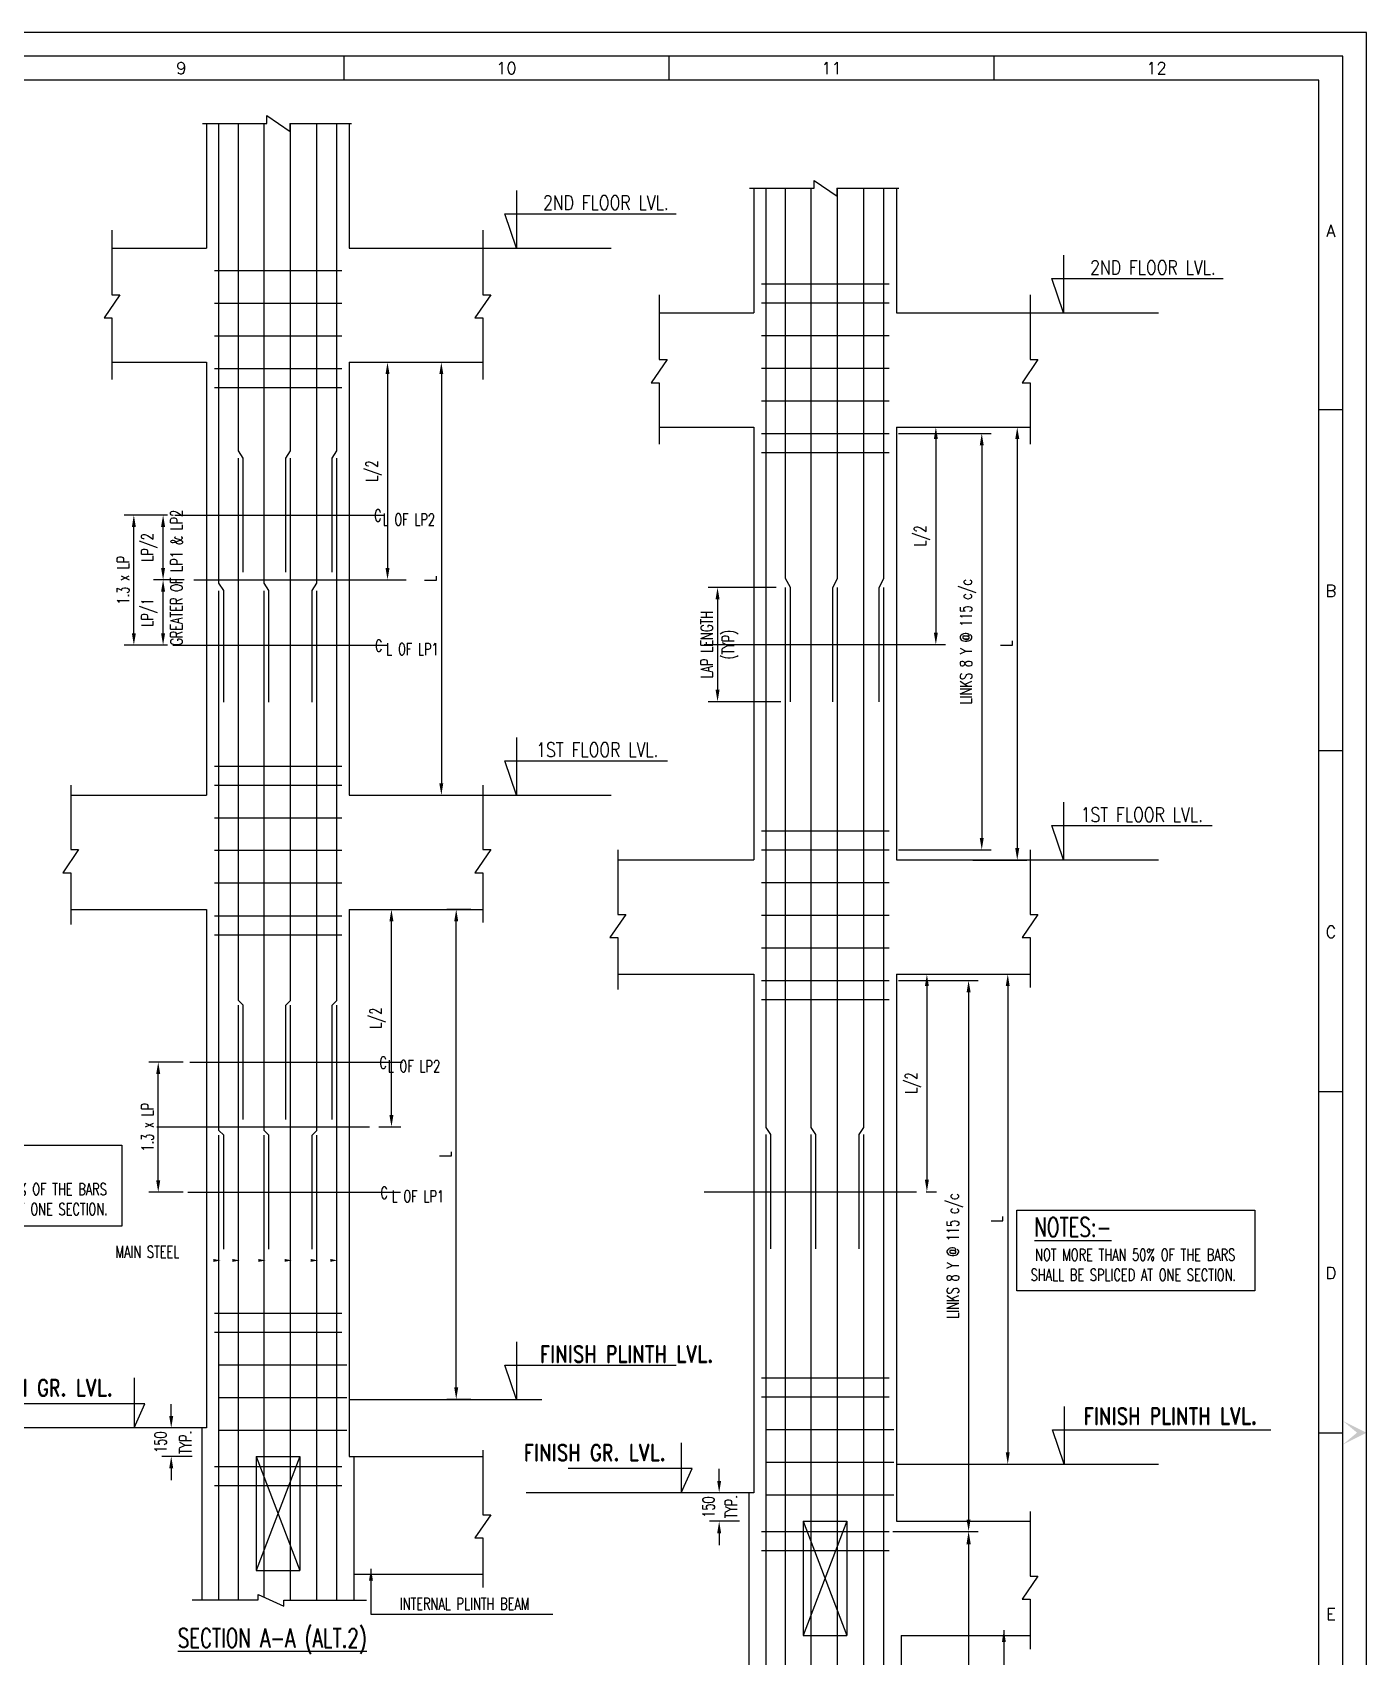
# Model space of a CAD drawing. Extents: x 489124 to 794428, y -356295 to -29813.
# Drawn here: x 766376 to 794428, y -135567 to -101429 of the extents above; entities that cross this region are included whole.
import ezdxf
from ezdxf.enums import TextEntityAlignment as Align
from ezdxf.lldxf.tags import DXFTag

# ---------------------------------------------------------------- set-up
doc = ezdxf.new("R2010")
doc.units = 0
doc.header["$LTSCALE"] = 500
doc.header["$MEASUREMENT"] = 0
doc.layers.get('DEFPOINTS').update_dxf_attribs({"color": 4})
for name, color, linetype in [('CEN', 8, 'CENTER'), ('DIM', 5, 'Continuous'), ('DIM1', 5, 'Continuous'), ('FOOT', 4, 'Continuous'), ('FRAME', 6, 'Continuous'), ('LINK', 2, 'Continuous'), ('PNA', 10, 'Continuous'), ('TXT', 4, 'Continuous'), ('TXT1', 2, 'Continuous')]:
    doc.layers.add(name, color=color, linetype=linetype)
doc.layers.add('HEADING-TXT', color=1, linetype='Continuous', lineweight=25)
doc.styles.add('ROMAND', font='romand')
doc.styles.add('ROMANS', font='r.shx', dxfattribs={"width": 0.7, "bigfont": 'bigfont.shx'})
tags = doc.linetypes.add('CENTER', pattern=[2, 1.25, -0.25, 0.25, -0.25]).pattern_tags.tags
tags[10:11] = [DXFTag(74, 4), DXFTag(75, 0), DXFTag(340, '0'), DXFTag(46, 1.0), DXFTag(50, 0.0), DXFTag(44, 0.0), DXFTag(45, 0.0)]
tags[8:9] = [DXFTag(74, 4), DXFTag(75, 0), DXFTag(340, '0'), DXFTag(46, 1.0), DXFTag(50, 0.0), DXFTag(44, 0.0), DXFTag(45, 0.0)]
tags[6:7] = [DXFTag(74, 4), DXFTag(75, 0), DXFTag(340, '0'), DXFTag(46, 1.0), DXFTag(50, 0.0), DXFTag(44, 0.0), DXFTag(45, 0.0)]
tags[4:5] = [DXFTag(74, 4), DXFTag(75, 0), DXFTag(340, '0'), DXFTag(46, 1.0), DXFTag(50, 0.0), DXFTag(44, 0.0), DXFTag(45, 0.0)]
doc.dimstyles.new('Copy of INT2TIMES', dxfattribs={"dimtxt": 300, "dimasz": 275, "dimexe": 75, "dimexo": 75, "dimgap": 40, "dimtad": 1, "dimdec": 0, "dimlfac": 0.5, "dimrnd": 5, "dimzin": 0, "dimdsep": 46, "dimtxsty": 'ROMANS', "dimcen": -1, "dimclrd": 5, "dimclre": 5, "dimclrt": 4, "dimadec": 0, "dimazin": 0, "dimtfac": 1, "dimtdec": 0, "dimtix": 1, "dimtofl": 0, "dimtmove": 2, "dimatfit": 3, "dimfxl": 0, "dimtolj": 1, "dimtzin": 0, "dimarcsym": 0})
doc.dimstyles.new('dim25', dxfattribs={"dimtxt": 250, "dimasz": 250, "dimexe": 200, "dimexo": 200, "dimgap": 100, "dimtad": 1, "dimdec": 0, "dimlfac": 0.25, "dimzin": 0, "dimdsep": 46, "dimtxsty": 'ROMANS', "dimcen": 0, "dimclrd": 5, "dimclre": 5, "dimclrt": 4, "dimadec": 0, "dimazin": 0, "dimtfac": 1, "dimtdec": 0, "dimtix": 1, "dimtofl": 0, "dimtmove": 2, "dimatfit": 3, "dimfxl": 0, "dimtolj": 1, "dimtzin": 0, "dimlwd": -1, "dimlwe": -1, "dimarcsym": 0})

# ---------------------------------------------------------------- blocks, each defined once
blk = doc.blocks.new('*D587')
at = {"layer": 'DEFPOINTS', "color": 0}
for p in [(769294, -130761), (769877, -130761), (769937, -131361)]:
    blk.add_point(p, dxfattribs=at)
at = {"layer": 'DIM', "color": 5}
for p, q in [((769294, -130511), (769294, -130261)), ((769677, -130761), (769094, -130761)), ((769737, -131361), (769094, -131361)), ((769294, -131611), (769294, -131861))]:
    blk.add_line(p, q, dxfattribs=at)
for points in [[(769252, -130511), (769336, -130511), (769294, -130761)], [(769252, -131611), (769336, -131611), (769294, -131361)]]:
    blk.add_solid(points, dxfattribs=at)
at = {"layer": 'DIM', "color": 4, "insert": (769069, -131061), "char_height": 250, "attachment_point": 5, "rotation": 90, "style": 'ROMANS'}
blk.add_mtext('\\A1;150', dxfattribs=at)
blk = doc.blocks.new('*D591')
at = {"layer": 'DEFPOINTS', "color": 0}
for p in [(769021, -123072), (769745, -123072), (769745, -125807)]:
    blk.add_point(p, dxfattribs=at)
at = {"layer": 'DIM', "color": 5}
for p, q in [((769545, -123072), (768821, -123072)), ((769021, -125557), (769021, -123322)), ((769545, -125807), (768821, -125807))]:
    blk.add_line(p, q, dxfattribs=at)
for points in [[(768979, -123322), (769063, -123322), (769021, -123072)], [(768979, -125557), (769063, -125557), (769021, -125807)]]:
    blk.add_solid(points, dxfattribs=at)
at = {"layer": 'DIM', "color": 4, "insert": (768796, -124439), "char_height": 250, "attachment_point": 5, "rotation": 90, "style": 'ROMANS'}
blk.add_mtext('\\A1;1.3 x LP', dxfattribs=at)
blk = doc.blocks.new('*D592')
at = {"layer": 'DEFPOINTS', "color": 0}
for p in [(768508, -111572), (769415, -111572), (769415, -114307)]:
    blk.add_point(p, dxfattribs=at)
at = {"layer": 'DIM', "color": 5}
for p, q in [((769215, -111572), (768308, -111572)), ((768508, -114057), (768508, -111822)), ((769215, -114307), (768308, -114307))]:
    blk.add_line(p, q, dxfattribs=at)
for points in [[(768467, -111822), (768550, -111822), (768508, -111572)], [(768467, -114057), (768550, -114057), (768508, -114307)]]:
    blk.add_solid(points, dxfattribs=at)
at = {"layer": 'DIM', "color": 4, "insert": (768283, -112939), "char_height": 250, "attachment_point": 5, "rotation": 90, "style": 'ROMANS'}
blk.add_mtext('\\A1;1.3 x LP', dxfattribs=at)
blk = doc.blocks.new('*D593')
at = {"layer": 'DEFPOINTS', "color": 0}
for p in [(773462, -119861), (773925, -119861), (773462, -124433)]:
    blk.add_point(p, dxfattribs=at)
at = {"layer": 'DIM', "color": 5}
for p, q in [((773662, -119861), (774125, -119861)), ((773925, -124183), (773925, -120111)), ((773662, -124433), (774125, -124433))]:
    blk.add_line(p, q, dxfattribs=at)
for points in [[(773883, -120111), (773967, -120111), (773925, -119861)], [(773883, -124183), (773967, -124183), (773925, -124433)]]:
    blk.add_solid(points, dxfattribs=at)
at = {"layer": 'DIM', "color": 4, "insert": (773635, -122147), "char_height": 250, "attachment_point": 5, "rotation": 90, "style": 'ROMANS'}
blk.add_mtext('\\A1;L/2', dxfattribs=at)
blk = doc.blocks.new('*D594')
at = {"layer": 'DEFPOINTS', "color": 0}
for p in [(775287, -119861), (775792, -119861), (775792, -130161)]:
    blk.add_point(p, dxfattribs=at)
at = {"layer": 'DIM', "color": 5}
for p, q in [((775592, -119861), (775087, -119861)), ((775287, -129911), (775287, -120111)), ((775592, -130161), (775087, -130161))]:
    blk.add_line(p, q, dxfattribs=at)
for points in [[(775245, -120111), (775328, -120111), (775287, -119861)], [(775245, -129911), (775328, -129911), (775287, -130161)]]:
    blk.add_solid(points, dxfattribs=at)
at = {"layer": 'DIM', "color": 4, "insert": (775062, -125011), "char_height": 250, "attachment_point": 5, "rotation": 90, "style": 'ROMANS'}
blk.add_mtext('\\A1;L', dxfattribs=at)
blk = doc.blocks.new('*D595')
at = {"layer": 'DEFPOINTS', "color": 0}
for p in [(769123, -112933), (769768, -112933), (769355, -114307)]:
    blk.add_point(p, dxfattribs=at)
at = {"layer": 'DIM', "color": 5}
for p, q in [((769568, -112933), (768923, -112933)), ((769123, -114057), (769123, -113183)), ((769155, -114307), (768923, -114307))]:
    blk.add_line(p, q, dxfattribs=at)
for points in [[(769081, -113183), (769165, -113183), (769123, -112933)], [(769081, -114057), (769165, -114057), (769123, -114307)]]:
    blk.add_solid(points, dxfattribs=at)
at = {"layer": 'DIM', "color": 4, "insert": (768833, -113620), "char_height": 250, "attachment_point": 5, "rotation": 90, "style": 'ROMANS'}
blk.add_mtext('\\A1;LP/1', dxfattribs=at)
blk = doc.blocks.new('*D596')
at = {"layer": 'DEFPOINTS', "color": 0}
for p in [(769123, -111572), (769123, -111572), (769768, -112933)]:
    blk.add_point(p, dxfattribs=at)
at = {"layer": 'DIM', "color": 5}
for p, q in [((769123, -112683), (769123, -111822)), ((769568, -112933), (768923, -112933))]:
    blk.add_line(p, q, dxfattribs=at)
for points in [[(769081, -111822), (769165, -111822), (769123, -111572)], [(769081, -112683), (769165, -112683), (769123, -112933)]]:
    blk.add_solid(points, dxfattribs=at)
at = {"layer": 'DIM', "color": 4, "insert": (768833, -112252), "char_height": 250, "attachment_point": 5, "rotation": 90, "style": 'ROMANS'}
blk.add_mtext('\\A1;LP/2', dxfattribs=at)
blk = doc.blocks.new('FOLDER')
at = {"layer": 'PNA'}
for points in [[(-1250, 2500), (0, 0), (0, 1000)], [(1250, 2500), (0, 0), (0, 1000)]]:
    blk.add_solid(points, dxfattribs=at)
blk = doc.blocks.new('A1')
at = {"flags": 128}
blk.add_lwpolyline([(0, 0), (82779, 0), (82779, 58231), (0, 58231)], close=True, dxfattribs=at)
at = {"layer": 'PNA'}
for p, q in [((61592, 57739), (61592, 57247)), ((68326, 57739), (68326, 57247)), ((75060, 57739), (75060, 57247)), ((81794, 50420), (82287, 50420)), ((81794, 43358), (82287, 43358)), ((81794, 36296), (82287, 36296)), ((81794, 29233), (82287, 29233))]:
    blk.add_line(p, q, dxfattribs=at)
at = {"layer": 'PNA', "color": 1}
for points in [[(984, 492), (82287, 492), (82287, 57739), (984, 57739)], [(1969, 984), (81794, 984), (81794, 57247), (1969, 57247)]]:
    blk.add_lwpolyline(points, close=True, dxfattribs=at)
at = {"layer": 'PNA', "xscale": 0.196857838483993, "yscale": 0.196857838483993, "zscale": 0.196857838483993, "rotation": 90}
blk.add_blockref('FOLDER', (82779, 29233), dxfattribs=at)
at = {"layer": 'PNA', "style": 'ROMANS'}
for s, height, p in [('9', 246, (58226, 57493)), ('10', 246.1, (64960, 57493)), ('11', 246.1, (71694, 57493)), ('12', 246.1, (78428, 57493)), ('A', 246, (82041, 54122)), ('B', 246, (82041, 46666)), ('C', 246, (82041, 39604)), ('D', 246, (82041, 32541)), ('E', 246, (82041, 25479))]:
    blk.add_text(s, height=height, dxfattribs=at).set_placement(p, align=Align.MIDDLE)
blk = doc.blocks.new('*D597')
at = {"layer": 'DEFPOINTS', "color": 0}
for p in [(781442, -132124), (780816, -132724), (781442, -132724)]:
    blk.add_point(p, dxfattribs=at)
at = {"layer": 'DIM', "color": 5}
for p, q in [((780816, -131874), (780816, -131624)), ((781242, -132124), (780616, -132124)), ((781242, -132724), (780616, -132724)), ((780816, -132974), (780816, -133224))]:
    blk.add_line(p, q, dxfattribs=at)
for points in [[(780774, -131874), (780857, -131874), (780816, -132124)], [(780774, -132974), (780857, -132974), (780816, -132724)]]:
    blk.add_solid(points, dxfattribs=at)
at = {"layer": 'DIM', "color": 4, "insert": (780590, -132424), "char_height": 250, "attachment_point": 5, "rotation": 90, "style": 'ROMANS'}
blk.add_mtext('\\A1;150', dxfattribs=at)
blk = doc.blocks.new('*D598')
at = {"layer": 'DEFPOINTS', "color": 0, "ltscale": 2}
for p in [(784390, -132937), (784282, -145637), (786061, -145637)]:
    blk.add_point(p, dxfattribs=at)
at = {"layer": 'DIM', "color": 5, "lineweight": -2, "ltscale": 2}
for p, q in [((784465, -132937), (786136, -132937)), ((786061, -133212), (786061, -145362)), ((784357, -145637), (786136, -145637))]:
    blk.add_line(p, q, dxfattribs=at)
at = {"layer": 'DIM', "color": 5, "ltscale": 2}
for points in [[(786015, -133212), (786107, -133212), (786061, -132937)], [(786015, -145362), (786107, -145362), (786061, -145637)]]:
    blk.add_solid(points, dxfattribs=at)
at = {"layer": 'DIM', "color": 4, "ltscale": 2, "insert": (785811, -139287), "char_height": 275, "attachment_point": 5, "rotation": 90, "style": 'ROMANS'}
blk.add_mtext('\\A1;LINKS 8 Y @ 115 c/c', dxfattribs=at)
blk = doc.blocks.new('*D599')
at = {"layer": 'DEFPOINTS', "color": 0}
for p in [(784390, -121357), (784282, -132937), (786061, -132937)]:
    blk.add_point(p, dxfattribs=at)
at = {"layer": 'DIM', "color": 5}
for p, q in [((784590, -121357), (786261, -121357)), ((786061, -121607), (786061, -132687)), ((784482, -132937), (786261, -132937))]:
    blk.add_line(p, q, dxfattribs=at)
for points in [[(786019, -121607), (786103, -121607), (786061, -121357)], [(786019, -132687), (786103, -132687), (786061, -132937)]]:
    blk.add_solid(points, dxfattribs=at)
at = {"layer": 'DIM', "color": 4, "insert": (785771, -127147), "char_height": 250, "attachment_point": 5, "rotation": 90, "style": 'ROMANS'}
blk.add_mtext('\\A1;LINKS 8 Y @ 115 c/c', dxfattribs=at)
blk = doc.blocks.new('*D600')
at = {"layer": 'DEFPOINTS', "color": 0}
for p in [(785947, -121224), (785947, -131524), (786884, -131524)]:
    blk.add_point(p, dxfattribs=at)
at = {"layer": 'DIM', "color": 5}
for p, q in [((786147, -121224), (787084, -121224)), ((786884, -121474), (786884, -131274)), ((786147, -131524), (787084, -131524))]:
    blk.add_line(p, q, dxfattribs=at)
for points in [[(786842, -121474), (786925, -121474), (786884, -121224)], [(786842, -131274), (786925, -131274), (786884, -131524)]]:
    blk.add_solid(points, dxfattribs=at)
at = {"layer": 'DIM', "color": 4, "insert": (786658, -126374), "char_height": 250, "attachment_point": 5, "rotation": 90, "style": 'ROMANS'}
blk.add_mtext('\\A1;L', dxfattribs=at)
blk = doc.blocks.new('*D601')
at = {"layer": 'DEFPOINTS', "color": 0}
for p in [(784542, -121224), (784967, -125796), (785184, -125796)]:
    blk.add_point(p, dxfattribs=at)
at = {"layer": 'DIM', "color": 5}
for p, q in [((784742, -121224), (785384, -121224)), ((785184, -121474), (785184, -125546)), ((785167, -125796), (785384, -125796))]:
    blk.add_line(p, q, dxfattribs=at)
for points in [[(785142, -121474), (785225, -121474), (785184, -121224)], [(785142, -125546), (785225, -125546), (785184, -125796)]]:
    blk.add_solid(points, dxfattribs=at)
at = {"layer": 'DIM', "color": 4, "insert": (784893, -123510), "char_height": 250, "attachment_point": 5, "rotation": 90, "style": 'ROMANS'}
blk.add_mtext('\\A1;L/2', dxfattribs=at)
blk = doc.blocks.new('*D602')
at = {"layer": 'DEFPOINTS', "color": 0}
for p in [(785947, -109724), (785947, -118824), (787084, -118824)]:
    blk.add_point(p, dxfattribs=at)
at = {"layer": 'DIM', "color": 5}
for p, q in [((786147, -109724), (787284, -109724)), ((787084, -109974), (787084, -118574)), ((786147, -118824), (787284, -118824))]:
    blk.add_line(p, q, dxfattribs=at)
for points in [[(787042, -109974), (787126, -109974), (787084, -109724)], [(787042, -118574), (787126, -118574), (787084, -118824)]]:
    blk.add_solid(points, dxfattribs=at)
at = {"layer": 'DIM', "color": 4, "insert": (786859, -114274), "char_height": 250, "attachment_point": 5, "rotation": 90, "style": 'ROMANS'}
blk.add_mtext('\\A1;L', dxfattribs=at)
blk = doc.blocks.new('*D603')
at = {"layer": 'DEFPOINTS', "color": 0}
for p in [(784390, -109857), (784390, -118610), (786338, -118610)]:
    blk.add_point(p, dxfattribs=at)
at = {"layer": 'DIM', "color": 5}
for p, q in [((784590, -109857), (786538, -109857)), ((786338, -110107), (786338, -118360)), ((784590, -118610), (786538, -118610))]:
    blk.add_line(p, q, dxfattribs=at)
for points in [[(786296, -110107), (786379, -110107), (786338, -109857)], [(786296, -118360), (786379, -118360), (786338, -118610)]]:
    blk.add_solid(points, dxfattribs=at)
at = {"layer": 'DIM', "color": 4, "insert": (786047, -114234), "char_height": 250, "attachment_point": 5, "rotation": 90, "style": 'ROMANS'}
blk.add_mtext('\\A1;LINKS 8 Y @ 115 c/c', dxfattribs=at)
blk = doc.blocks.new('*D604')
at = {"layer": 'DEFPOINTS', "color": 0}
for p in [(784542, -109724), (784542, -114296), (785372, -114296)]:
    blk.add_point(p, dxfattribs=at)
at = {"layer": 'DIM', "color": 5}
for p, q in [((784742, -109724), (785572, -109724)), ((785372, -109974), (785372, -114046)), ((784742, -114296), (785572, -114296))]:
    blk.add_line(p, q, dxfattribs=at)
for points in [[(785331, -109974), (785414, -109974), (785372, -109724)], [(785331, -114046), (785414, -114046), (785372, -114296)]]:
    blk.add_solid(points, dxfattribs=at)
at = {"layer": 'DIM', "color": 4, "insert": (785082, -112010), "char_height": 250, "attachment_point": 5, "rotation": 90, "style": 'ROMANS'}
blk.add_mtext('\\A1;L/2', dxfattribs=at)
blk = doc.blocks.new('*D605')
at = {"layer": 'DEFPOINTS', "color": 0}
for p in [(782214, -113096), (780782, -115496), (782314, -115496)]:
    blk.add_point(p, dxfattribs=at)
at = {"layer": 'DIM', "color": 5}
for p, q in [((782014, -113096), (780582, -113096)), ((780782, -113346), (780782, -115246)), ((782114, -115496), (780582, -115496))]:
    blk.add_line(p, q, dxfattribs=at)
for points in [[(780740, -113346), (780824, -113346), (780782, -113096)], [(780740, -115246), (780824, -115246), (780782, -115496)]]:
    blk.add_solid(points, dxfattribs=at)
at = {"layer": 'DIM', "color": 4, "char_height": 250, "rotation": 90, "style": 'ROMANS'}
for s, insert, attachment_point in [('\\A1;LAP LENGTH', (780682, -114296), 8), ('\\A1;(TYP)', (780882, -114296), 2)]:
    blk.add_mtext(s, dxfattribs=dict(at, insert=insert, attachment_point=attachment_point))
blk = doc.blocks.new('*D606')
at = {"layer": 'DEFPOINTS', "color": 0}
for p in [(774417, -108361), (774417, -117461), (774974, -117461)]:
    blk.add_point(p, dxfattribs=at)
at = {"layer": 'DIM', "color": 5}
for p, q in [((774617, -108361), (775174, -108361)), ((774974, -108611), (774974, -117211)), ((774617, -117461), (775174, -117461))]:
    blk.add_line(p, q, dxfattribs=at)
for points in [[(774932, -108611), (775015, -108611), (774974, -108361)], [(774932, -117211), (775015, -117211), (774974, -117461)]]:
    blk.add_solid(points, dxfattribs=at)
at = {"layer": 'DIM', "color": 4, "insert": (774748, -112911), "char_height": 250, "attachment_point": 5, "rotation": 90, "style": 'ROMANS'}
blk.add_mtext('\\A1;L', dxfattribs=at)
blk = doc.blocks.new('*D607')
at = {"layer": 'DEFPOINTS', "color": 0}
for p in [(773037, -108361), (773037, -112933), (773842, -112933)]:
    blk.add_point(p, dxfattribs=at)
at = {"layer": 'DIM', "color": 5}
for p, q in [((773237, -108361), (774042, -108361)), ((773842, -108611), (773842, -112683)), ((773237, -112933), (774042, -112933))]:
    blk.add_line(p, q, dxfattribs=at)
for points in [[(773800, -108611), (773884, -108611), (773842, -108361)], [(773800, -112683), (773884, -112683), (773842, -112933)]]:
    blk.add_solid(points, dxfattribs=at)
at = {"layer": 'DIM', "color": 4, "insert": (773552, -110647), "char_height": 250, "attachment_point": 5, "rotation": 90, "style": 'ROMANS'}
blk.add_mtext('\\A1;L/2', dxfattribs=at)

msp = doc.modelspace()

# ---------------------------------------------------------------- linework, layer by layer
at = {"layer": 'CEN'}
for p, q in [((769372.691, -111571.564), (773776.191, -111571.564)), ((769767.691, -112933.117), (774237.691, -112933.117)), ((769329.865, -114306.962), (773831.865, -114306.962)), ((780497.254, -114295.777), (784967.254, -114295.777)), ((769687.691, -123071.564), (774157.691, -123071.564)), ((768992.254, -124433.117), (773462.253, -124433.117)), ((769644.865, -125806.962), (774114.865, -125806.962)), ((780497.254, -125795.777), (784967.254, -125795.777))]:
    msp.add_line(p, q, dxfattribs=at)
at = {"layer": 'DIM'}
for p, q in [((775848.052, -105960.867), (778546.252, -105960.867)), ((787353.053, -107323.527), (790051.252, -107323.527)), ((775848.052, -117460.867), (778546.252, -117460.867)), ((787353.053, -118823.527), (790051.252, -118823.527)), ((773036.865, -128960.867), (773036.865, -131360.867)), ((771076.865, -131360.867), (771996.865, -133760.867)), ((771996.865, -131360.867), (771076.865, -133760.867)), ((782581.865, -132723.527), (783501.865, -135123.527)), ((783501.865, -132723.527), (782581.865, -135123.527))]:
    msp.add_line(p, q, dxfattribs=at)
at = {"layer": 'DIM', "color": 3, "linetype": 'Continuous'}
for p, q in [((773036.865, -130160.867), (777084, -130160.867)), ((770036.865, -130760.867), (765255.329, -130760.867)), ((781541.865, -132123.527), (776760.329, -132123.527))]:
    msp.add_line(p, q, dxfattribs=at)
at = {"layer": 'DIM', "color": 3}
msp.add_line((784541.865, -131523.527), (790051.252, -131523.527), dxfattribs=at)
at = {"layer": 'DIM'}
for points in [[(769949.595, -103342.085), (771307.558, -103342.085), (771307.558, -103175.721), (771794.375, -103508.449), (771794.375, -103342.085), (773088.283, -103342.085)], [(781454.595, -104704.745), (782812.558, -104704.745), (782812.558, -104538.381), (783299.375, -104871.109), (783299.375, -104704.745), (784593.283, -104704.745)], [(768048.478, -105583.902), (768048.478, -106941.865), (768214.843, -106941.865), (767882.114, -107428.682), (768048.478, -107428.682), (768048.478, -108722.59)], [(775848.052, -105583.902), (775848.052, -106941.865), (776014.417, -106941.865), (775681.688, -107428.682), (775848.052, -107428.682), (775848.052, -108722.59)], [(779553.478, -106946.562), (779553.478, -108304.525), (779719.843, -108304.525), (779387.114, -108791.342), (779553.478, -108791.342), (779553.478, -110085.25)], [(787353.053, -106946.562), (787353.053, -108304.525), (787519.417, -108304.525), (787186.688, -108791.342), (787353.053, -108791.342), (787353.053, -110085.25)], [(767179.768, -117247.906), (767179.768, -118605.869), (767346.132, -118605.869), (767013.403, -119092.686), (767179.768, -119092.686), (767179.768, -120180.951)], [(775848.052, -117247.906), (775848.052, -118605.869), (776014.417, -118605.869), (775681.688, -119092.686), (775848.052, -119092.686), (775848.052, -120139.823)], [(778684.768, -118610.567), (778684.768, -119968.53), (778851.132, -119968.53), (778518.403, -120455.346), (778684.768, -120455.346), (778684.768, -121543.611)], [(787353.053, -118610.567), (787353.053, -119968.53), (787519.417, -119968.53), (787186.688, -120455.346), (787353.053, -120455.346), (787353.053, -121502.483)], [(775848.052, -131227.092), (775848.052, -132585.055), (776014.417, -132585.055), (775681.688, -133071.872), (775848.052, -133071.872), (775848.052, -134119.009)], [(787353.053, -132517.575), (787353.053, -133875.538), (787519.417, -133875.538), (787186.688, -134362.355), (787353.053, -134362.355), (787353.053, -135409.491)]]:
    msp.add_lwpolyline(points, dxfattribs=at)
at = {"layer": 'DIM', "flags": 128}
for points in [[(770180.722, -127240.526, 61.213, 0, 0), (770333.652, -127240.526, 0, 0, 0), (768418.372, -127240.526, 0, 0, 0)], [(770581.222, -127240.526, 61.213, 0, 0), (770734.152, -127240.526, 0, 0, 0), (768818.872, -127240.526, 0, 0, 0)], [(771127.32, -127240.526, 61.213, 0, 0), (771280.25, -127240.526, 0, 0, 0), (769364.97, -127240.526, 0, 0, 0)], [(771678.162, -127240.526, 61.213, 0, 0), (771831.092, -127240.526, 0, 0, 0), (769915.812, -127240.526, 0, 0, 0)], [(772226.533, -127240.526, 61.213, 0, 0), (772379.463, -127240.526, 0, 0, 0), (770464.183, -127240.526, 0, 0, 0)], [(772637.812, -127240.526, 61.213, 0, 0), (772790.742, -127240.526, 0, 0, 0), (770875.462, -127240.526, 0, 0, 0)]]:
    msp.add_lwpolyline(points, format="xyseb", dxfattribs=at)
at = {"layer": 'DIM1'}
msp.add_lwpolyline([(769731.865, -134377.544), (771121.365, -134377.544), (771121.365, -134266.544), (771660.365, -134510.044), (771660.365, -134379.544), (773401.865, -134379.544)], dxfattribs=at)
at = {"layer": 'FOOT', "linetype": 'Continuous'}
for p, q in [((770036.865, -103334.843), (770036.865, -105960.867)), ((773036.865, -103334.843), (773036.865, -105960.867)), ((781541.865, -104697.503), (781541.865, -107323.527)), ((784541.865, -104697.503), (784541.865, -107323.527)), ((768048.478, -105960.867), (770036.865, -105960.867)), ((773036.865, -105960.867), (775848.052, -105960.867)), ((779553.478, -107323.527), (781541.865, -107323.527)), ((784541.865, -107323.527), (787353.053, -107323.527)), ((768048.478, -108360.867), (770036.865, -108360.867)), ((770036.865, -108360.867), (770036.865, -117460.867)), ((773036.865, -108360.867), (773036.865, -117460.867)), ((773036.865, -108360.867), (775848.052, -108360.867)), ((779553.478, -109723.527), (781541.865, -109723.527)), ((781541.865, -109723.527), (781541.865, -118823.527)), ((784541.865, -109723.527), (784541.865, -118823.527)), ((784541.865, -109723.527), (787353.053, -109723.527)), ((767179.768, -117460.867), (770036.865, -117460.867)), ((773036.865, -117460.867), (775848.052, -117460.867)), ((778684.768, -118823.527), (781541.865, -118823.527)), ((784541.865, -118823.527), (787353.053, -118823.527)), ((767179.768, -119860.867), (770036.865, -119860.867)), ((770036.865, -119860.867), (770036.865, -130760.867)), ((773036.865, -119860.867), (773036.865, -128960.867)), ((773036.865, -119860.867), (775848.052, -119860.867)), ((778684.768, -121223.527), (781541.865, -121223.527)), ((781541.865, -121223.527), (781541.865, -132123.527)), ((784541.865, -121223.527), (784541.865, -132723.527)), ((784541.865, -121223.527), (787353.053, -121223.527)), ((769936.865, -130760.867), (769936.865, -134377.544)), ((771076.865, -131360.867), (771996.865, -131360.867)), ((771076.865, -131360.867), (771076.865, -133760.867)), ((771996.865, -131360.867), (771996.865, -133760.867)), ((773036.865, -131360.867), (775848.052, -131360.867)), ((773136.865, -131360.867), (773136.865, -134379.544)), ((781441.865, -132123.527), (781441.865, -142036.787)), ((782581.865, -132723.527), (783501.865, -132723.527)), ((782581.865, -132723.527), (782581.865, -135123.527)), ((783501.865, -132723.527), (783501.865, -135123.527)), ((784541.865, -132723.527), (787353.053, -132723.527)), ((771076.865, -133760.867), (771996.865, -133760.867)), ((773136.865, -133833.044), (775848.052, -133833.044)), ((782581.865, -135123.527), (783501.865, -135123.527)), ((784641.865, -135123.527), (787353.053, -135123.527)), ((784641.865, -135123.527), (784641.865, -142036.787))]:
    msp.add_line(p, q, dxfattribs=at)
for points in [[(763258.426, -124820.022), (768257.489, -124820.022), (768257.489, -126520.508), (763258.426, -126520.508)], [(787073.426, -126182.682), (792079.989, -126182.682), (792079.989, -127883.168), (787073.426, -127883.168)]]:
    msp.add_lwpolyline(points, close=True, dxfattribs=at)
at = {"layer": 'FRAME'}
for p, q in [((770296.865, -113006.962), (770296.865, -103334.843)), ((770708.641, -110225.146), (770708.641, -103334.843)), ((771247.059, -113006.962), (771247.059, -103334.843)), ((771801.885, -110225.146), (771801.885, -103334.843)), ((772354.496, -113006.962), (772354.496, -103334.843)), ((772776.865, -110225.146), (772776.865, -103334.843)), ((781801.865, -124445.777), (781801.865, -104697.503)), ((782213.641, -112909.777), (782213.641, -104697.503)), ((782752.059, -124445.777), (782752.059, -104697.503)), ((783306.885, -112909.777), (783306.885, -104697.503)), ((783859.497, -124445.777), (783859.497, -104697.503)), ((784281.865, -112909.777), (784281.865, -104697.503)), ((770808.641, -110375.146), (770708.641, -110225.146)), ((771701.885, -110375.146), (771801.885, -110225.146)), ((772676.865, -110375.146), (772776.865, -110225.146)), ((770708.641, -121775.146), (770708.641, -110375.146)), ((770808.641, -112775.146), (770808.641, -110375.146)), ((771701.885, -112775.146), (771701.885, -110375.146)), ((771801.885, -121775.146), (771801.885, -110375.146)), ((772676.865, -112775.146), (772676.865, -110375.146)), ((772776.865, -121775.146), (772776.865, -110375.146)), ((782313.641, -113095.777), (782213.641, -112909.777)), ((783206.885, -113095.777), (783306.885, -112909.777)), ((784181.865, -113095.777), (784281.865, -112909.777)), ((770396.865, -113156.962), (770296.865, -113006.962)), ((770296.865, -124506.962), (770296.865, -113168.146)), ((770396.865, -115506.962), (770396.865, -113156.962)), ((771347.059, -113156.962), (771247.059, -113006.962)), ((771247.059, -124506.962), (771247.059, -113168.146)), ((771347.059, -115506.962), (771347.059, -113156.962)), ((772254.496, -113156.962), (772354.496, -113006.962)), ((772254.496, -115506.962), (772254.496, -113156.962)), ((772354.496, -124506.962), (772354.496, -113168.146)), ((782213.641, -123960.056), (782213.641, -113095.777)), ((782313.641, -115495.777), (782313.641, -113095.777)), ((783206.885, -115495.777), (783206.885, -113095.777)), ((783306.885, -124595.777), (783306.885, -113095.777)), ((784181.865, -115495.777), (784181.865, -113095.777)), ((784281.865, -126169.622), (784281.865, -113095.777)), ((778684.768, -118823.527), (778684.768, -118823.527)), ((770808.641, -121875.146), (770708.641, -121775.146)), ((771701.885, -121875.146), (771801.885, -121775.146)), ((772676.865, -121875.146), (772776.865, -121775.146)), ((770708.641, -134377.544), (770708.641, -121875.146)), ((770808.641, -124275.146), (770808.641, -121875.146)), ((771701.885, -124275.146), (771701.885, -121875.146)), ((771801.885, -134379.544), (771801.885, -121875.146)), ((772676.865, -124275.146), (772676.865, -121875.146)), ((772776.865, -134379.544), (772776.865, -121875.146)), ((782213.641, -145842.052), (782213.641, -123960.056)), ((770396.865, -124606.962), (770296.865, -124506.962)), ((771347.059, -124606.962), (771247.059, -124506.962)), ((772254.496, -124606.962), (772354.496, -124506.962)), ((781901.865, -124595.777), (781801.865, -124445.777)), ((781801.865, -145877.787), (781801.865, -124595.777)), ((781901.865, -126995.777), (781901.865, -124595.777)), ((782852.059, -124595.777), (782752.059, -124445.777)), ((782752.059, -145842.052), (782752.059, -124595.777)), ((782852.059, -126995.777), (782852.059, -124595.777)), ((783306.885, -145842.052), (783306.885, -124595.777)), ((783759.497, -124595.777), (783859.497, -124445.777)), ((783759.497, -126995.777), (783759.497, -124595.777)), ((783859.497, -145842.052), (783859.497, -124595.777)), ((770296.865, -134377.544), (770296.865, -124606.962)), ((770396.865, -127006.962), (770396.865, -124606.962)), ((771247.059, -134323.328), (771247.059, -124606.962)), ((771347.059, -127006.962), (771347.059, -124606.962)), ((772254.496, -127006.962), (772254.496, -124606.962)), ((772354.496, -134379.544), (772354.496, -124606.962)), ((784281.865, -145877.787), (784281.865, -126169.622)), ((771801.885, -134379.544), (771801.885, -131460.039)), ((783306.885, -135201.067), (783306.885, -132822.699))]:
    msp.add_line(p, q, dxfattribs=at)
at = {"layer": 'LINK'}
for p, q in [((770204.128, -106433.704), (772884.674, -106433.704)), ((781709.128, -106710.364), (784389.674, -106710.364)), ((770204.128, -107119.704), (772884.674, -107119.704)), ((781709.128, -107110.364), (784389.674, -107110.364)), ((770204.128, -107805.704), (772884.674, -107805.704)), ((781709.128, -107796.364), (784389.674, -107796.364)), ((770204.128, -108494.251), (772884.674, -108494.251)), ((781709.128, -108482.364), (784389.674, -108482.364)), ((770204.128, -108894.251), (772884.674, -108894.251)), ((781709.128, -109168.364), (784389.674, -109168.364)), ((781709.128, -109856.911), (784389.674, -109856.911)), ((781709.128, -110256.911), (784389.674, -110256.911)), ((770204.128, -116847.704), (772884.674, -116847.704)), ((770204.128, -117247.704), (772884.674, -117247.704)), ((770204.128, -117933.704), (772884.674, -117933.704)), ((781709.128, -118210.364), (784389.674, -118210.364)), ((770204.128, -118619.704), (772884.674, -118619.704)), ((781709.128, -118610.364), (784389.674, -118610.364)), ((770204.128, -119305.704), (772884.674, -119305.704)), ((781709.128, -119296.364), (784389.674, -119296.364)), ((770204.128, -119994.251), (772884.674, -119994.251)), ((781709.128, -119982.364), (784389.674, -119982.364)), ((770204.128, -120394.251), (772884.674, -120394.251)), ((781709.128, -120668.364), (784389.674, -120668.364)), ((781709.128, -121356.911), (784389.674, -121356.911)), ((781709.128, -121756.911), (784389.674, -121756.911)), ((770204.128, -128347.704), (772884.674, -128347.704)), ((770204.128, -128747.704), (772884.674, -128747.704)), ((770304.128, -129433.704), (772984.674, -129433.704)), ((781709.128, -129710.364), (784389.674, -129710.364)), ((770304.128, -130119.704), (772984.674, -130119.704)), ((781709.128, -130110.364), (784389.674, -130110.364)), ((770304.128, -130805.704), (772984.674, -130805.704)), ((781809.128, -130796.364), (784489.674, -130796.364)), ((770204.128, -131574.029), (772884.674, -131574.029)), ((781809.128, -131482.364), (784489.674, -131482.364)), ((770204.128, -131974.029), (772884.674, -131974.029)), ((781809.128, -132168.364), (784489.674, -132168.364)), ((781709.128, -132936.689), (784389.674, -132936.689)), ((781709.128, -133336.689), (784389.674, -133336.689))]:
    msp.add_line(p, q, dxfattribs=at)
at = {"layer": 'TXT1'}
for points in [[(776554.605, -104748.632), (776554.605, -105960.867), (776309.059, -105239.156), (779909.533, -105239.156)], [(788059.605, -106111.292), (788059.605, -107323.527), (787814.059, -106601.817), (791414.533, -106601.817)], [(776554.605, -116248.632), (776554.605, -117460.867), (776309.059, -116739.156), (779730.533, -116739.156)], [(788059.605, -117611.292), (788059.605, -118823.527), (787814.059, -118101.817), (791179.533, -118101.817)], [(776554.605, -128948.632), (776554.605, -130160.867), (776309.059, -129439.156), (779909.533, -129439.156)], [(768512.417, -129710.295), (768512.417, -130760.867), (768742.021, -130252.061), (766132.89, -130252.061)], [(788072.105, -130311.292), (788072.105, -131523.527), (787826.559, -130801.817), (792414.5, -130801.817)], [(780017.417, -131072.955), (780017.417, -132123.527), (780247.021, -131614.721), (777637.891, -131614.721)]]:
    msp.add_lwpolyline(points, dxfattribs=at)

# ---------------------------------------------------------------- block references
at = {"xscale": 1.01500000001397, "yscale": 1.01500000001397, "zscale": 1.01500000001397}
msp.add_blockref('A1', (710407.925, -160533.5), dxfattribs=at)

# ---------------------------------------------------------------- texts
at = {"layer": 'HEADING-TXT', "color": 6, "style": 'ROMANS', "width": 0.7}
msp.add_text('%%UNOTES:-', height=400, dxfattribs=at).set_placement((788253.264, -126740.339), align=Align.CENTER)
msp.add_text('%%uSECTION A-A (ALT.2)', height=400, dxfattribs=at).set_placement((771418.482, -135205.044), align=Align.MIDDLE)
at = {"layer": 'TXT', "linetype": 'ByBlock', "style": 'ROMANS', "width": 0.7}
msp.add_text('GREATER OF LP1 & LP2', height=250, rotation=90, dxfattribs=at).set_placement((769403.894, -112888.776), align=Align.MIDDLE)
for s, p in [('C', (773637.123, -111583.012)), ('L OF LP2', (774290.123, -111667.512)), ('C', (773657.297, -114318.409)), ('L OF LP1', (774365.297, -114392.409)), ('C', (773750.623, -123083.012)), ('L OF LP2', (774398.623, -123157.012)), (' NOT MORE THAN 50% OF THE BARS', (765775.697, -125743.639)), ('C', (773770.797, -125818.409)), ('L OF LP1', (774478.797, -125892.409)), ('SHALL BE SPLICED AT ONE SECTION.', (765799.427, -126162.463)), ('MAIN STEEL', (768793.123, -127058.512)), (' NOT MORE THAN 50% OF THE BARS', (789503.197, -127120.799)), ('SHALL BE SPLICED AT ONE SECTION.', (789524.927, -127545.123))]:
    msp.add_text(s, height=250, dxfattribs=at).set_placement(p, align=Align.MIDDLE)
at = {"layer": 'TXT', "style": 'ROMANS', "width": 0.7}
for p in [(769592.8, -131065.13), (781070.483, -132416.029)]:
    msp.add_text('TYP.', height=250, rotation=90, dxfattribs=at).set_placement(p, align=Align.MIDDLE)
msp.add_text('INTERNAL PLINTH BEAM', height=250, dxfattribs=at).set_placement((775462.959, -134458.145), align=Align.MIDDLE)
at = {"layer": 'TXT1', "style": 'ROMAND', "width": 0.8}
for s, p in [('2ND FLOOR LVL.', (778434.504, -105156.821)), ('2ND FLOOR LVL.', (789939.504, -106519.481)), ('1ST FLOOR LVL.', (778255.504, -116656.821)), ('1ST FLOOR LVL.', (789704.504, -118019.481))]:
    msp.add_text(s, height=300, dxfattribs=at).set_placement(p, align=Align.CENTER)
for s, p in [('FINISH PLINTH LVL.', (778869.315, -129209.137)), ('FINISH GR. LVL.', (766573.206, -129919.042)), ('FINISH PLINTH LVL.', (790301.815, -130511.797)), ('FINISH GR. LVL.', (778200.206, -131281.702))]:
    msp.add_text(s, height=350, dxfattribs=at).set_placement(p, align=Align.MIDDLE)

# ---------------------------------------------------------------- dimensions: what is measured, and where the dimension line sits
at = {"layer": 'DIM'}
for base, p1, p2, text, picture, middle in [((773842, -112933.117), (773036.865, -108360.867), (773036.865, -112933.117), 'L/2', '*D607', (773551.524, -110646.992)), ((774973.5, -117460.867), (774416.529, -108360.867), (774416.529, -117460.867), 'L', '*D606', (774748.5, -112910.867)), ((786337.5, -118610.364), (784389.674, -109856.911), (784389.674, -118610.364), 'LINKS 8 Y @ 115 c/c', '*D603', (786047.024, -114233.638)), ((785372.5, -114295.777), (784541.865, -109723.527), (784541.865, -114295.777), 'L/2', '*D604', (785082.024, -112009.652)), ((787084, -118823.527), (785947.459, -109723.527), (785947.459, -118823.527), 'L', '*D602', (786859, -114273.527)), ((768508.365, -111571.564), (769415.365, -114306.962), (769415.365, -111571.564), '1.3 x LP', '*D592', (768283.365, -112939.263)), ((769123.029, -111571.564), (769767.691, -112933.117), (769123.029, -111571.564), 'LP/2', '*D596', (768832.553, -112252.34)), ((769123.029, -112933.117), (769355.365, -114306.962), (769767.691, -112933.117), 'LP/1', '*D595', (768832.553, -113620.039)), ((780782, -115495.777), (782213.641, -113095.777), (782313.641, -115495.777), 'LAP LENGTH\\X(TYP)', '*D605', (780782, -114295.777)), ((773925.029, -119860.867), (773462.253, -124433.117), (773462.253, -119860.867), 'L/2', '*D593', (773634.553, -122146.992)), ((775286.529, -119860.867), (775791.559, -130160.867), (775791.559, -119860.867), 'L', '*D594', (775061.529, -125010.867)), ((786061, -132936.689), (784389.674, -121356.911), (784281.865, -132936.689), 'LINKS 8 Y @ 115 c/c', '*D599', (785770.524, -127146.8)), ((785183.5, -125795.777), (784541.865, -121223.527), (784967.254, -125795.777), 'L/2', '*D601', (784893.024, -123509.652)), ((786883.5, -131523.527), (785947.459, -121223.527), (785947.459, -131523.527), 'L', '*D600', (786658.5, -126373.527)), ((769020.865, -123071.564), (769744.865, -125806.962), (769744.865, -123071.564), '1.3 x LP', '*D591', (768795.865, -124439.263)), ((769293.952, -130760.867), (769936.865, -131360.867), (769876.865, -130760.867), '150', '*D587', (769068.952, -131060.867))]:
    dim = msp.add_linear_dim(base=base, p1=p1, p2=p2, angle=90, text=text, dimstyle='dim25', dxfattribs=at)
    dim.commit()
    dim.dimension.update_dxf_attribs({"geometry": picture, "text_midpoint": middle})
dim = msp.add_linear_dim(base=(780815.5, -132723.527), p1=(781441.865, -132123.527), p2=(781441.865, -132723.527), angle=90, dimstyle='dim25', dxfattribs=at)
dim.commit()
dim.dimension.update_dxf_attribs({"geometry": '*D597', "text_midpoint": (780590.5, -132423.527)})
at = {"layer": 'DIM', "ltscale": 2}
dim = msp.add_linear_dim(base=(786061, -145636.787), p1=(784389.674, -132936.689), p2=(784281.865, -145636.787), angle=90, text='LINKS 8 Y @ 115 c/c', dimstyle='Copy of INT2TIMES', override={"dimtxt": 275}, dxfattribs=at)
dim.commit()
dim.dimension.update_dxf_attribs({"geometry": '*D598', "text_midpoint": (785811.476, -139286.738)})

# ---------------------------------------------------------------- leaders
at = {"layer": 'DIM'}
for points in [[(773494.5, -133722.204), (773494.5, -134674.204), (777320, -134674.204)], [(786802.5, -135012.687), (786802.5, -135964.687), (790628, -135964.687)]]:
    msp.add_leader(points, dimstyle='dim25', dxfattribs=at)

doc.saveas('drawing.dxf')
